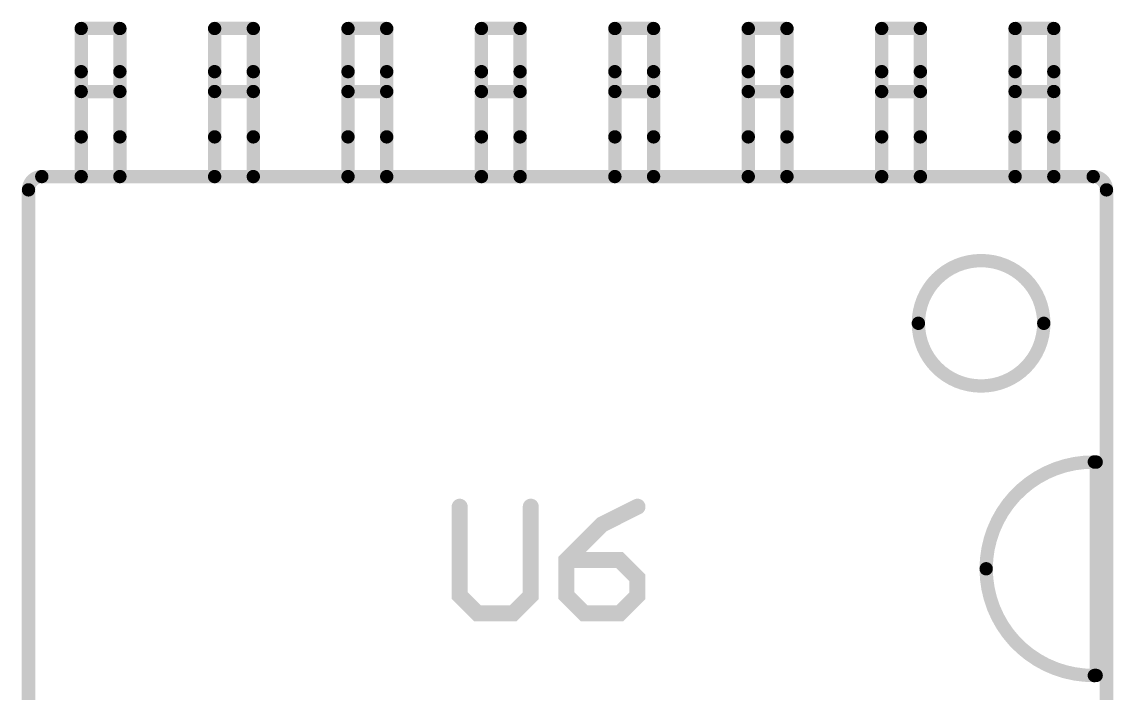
# Model space of a CAD drawing. Extents: x -4.2 to 14.8, y -3.5 to 8.8.
# Drawn here: x 0.7509 to 1.1599, y 2.8151 to 3.0667 of the extents above; entities that cross this region are included whole.
import ezdxf

# ---------------------------------------------------------------- set-up
doc = ezdxf.new("R2010")
doc.units = 0
doc.layers.add('2D_LINE_00', color=1, linetype='CONTINUOUS')

# ---------------------------------------------------------------- blocks, each defined once
blk = doc.blocks.new('SMOOTH_0$006')
at = {"const_width": 0.003}
blk.add_lwpolyline([(-0.0015, 0, 1), (0.0015, 0, 1)], format="xyb", close=True, dxfattribs=at)
blk = doc.blocks.new('DRAWING_4313')
at = {"layer": '2D_LINE_00', "const_width": 0.006}
blk.add_lwpolyline([(0, 0), (0, -0.03333), (0.00666, -0.03999), (0.01999, -0.03999), (0.02666, -0.03333), (0.02666, 0)], dxfattribs=at)
at = {"layer": '2D_LINE_00'}
for p in [(0, 0), (0.02666, 0), (0, -0.03333), (0.02666, -0.03333), (0.00666, -0.03999), (0.01999, -0.03999)]:
    blk.add_blockref('SMOOTH_0$006', p, dxfattribs=at)
blk = doc.blocks.new('DRAWING_4314')
at = {"layer": '2D_LINE_00', "const_width": 0.006}
blk.add_lwpolyline([(0, 0), (-0.01332, -0.00667), (-0.02665, -0.02), (-0.02665, -0.03333), (-0.01999, -0.03999), (-0.00666, -0.03999), (0, -0.03333), (0, -0.02666), (-0.00666, -0.02), (-0.02665, -0.02)], dxfattribs=at)
at = {"layer": '2D_LINE_00'}
for p in [(0, 0), (-0.01332, -0.00667), (-0.02665, -0.02), (-0.02665, -0.02), (-0.00666, -0.02), (0, -0.02666), (-0.02665, -0.03333), (0, -0.03333), (-0.01999, -0.03999), (-0.00666, -0.03999)]:
    blk.add_blockref('SMOOTH_0$006', p, dxfattribs=at)
blk = doc.blocks.new('SMOOTH_0$005')
at = {"const_width": 0.0025}
blk.add_lwpolyline([(-0.00125, 0, 1), (0.00125, 0, 1)], format="xyb", close=True, dxfattribs=at)
blk = doc.blocks.new('DRAWING_4353')
at = {"layer": '2D_LINE_00', "const_width": 0.005}
blk.add_lwpolyline([(0, 0, 0.418309), (-0.0406, -0.04)], format="xyb", dxfattribs=at)
at = {"layer": '2D_LINE_00'}
for p in [(0, 0), (-0.0406, -0.04)]:
    blk.add_blockref('SMOOTH_0$005', p, dxfattribs=at)
blk = doc.blocks.new('DRAWING_4354')
at = {"layer": '2D_LINE_00', "const_width": 0.005}
blk.add_lwpolyline([(0, 0, 0.41166), (-0.00498, 0.00498)], format="xyb", dxfattribs=at)
at = {"layer": '2D_LINE_00'}
for p in [(-0.00498, 0.00498), (0, 0)]:
    blk.add_blockref('SMOOTH_0$005', p, dxfattribs=at)
blk = doc.blocks.new('DRAWING_4355')
at = {"layer": '2D_LINE_00', "const_width": 0.005}
blk.add_lwpolyline([(0, 0, 1), (-0.047, 0)], format="xyb", dxfattribs=at)
at = {"layer": '2D_LINE_00'}
for p in [(-0.047, 0), (0, 0)]:
    blk.add_blockref('SMOOTH_0$005', p, dxfattribs=at)
blk = doc.blocks.new('DRAWING_4357')
at = {"layer": '2D_LINE_00', "const_width": 0.005}
blk.add_lwpolyline([(0, 0, 1), (0.047, 0)], format="xyb", dxfattribs=at)
at = {"layer": '2D_LINE_00'}
for p in [(0, 0), (0.047, 0)]:
    blk.add_blockref('SMOOTH_0$005', p, dxfattribs=at)
blk = doc.blocks.new('DRAWING_4358')
at = {"layer": '2D_LINE_00', "const_width": 0.005}
blk.add_lwpolyline([(0, 0, 0.418309), (0.0406, -0.03999)], format="xyb", dxfattribs=at)
at = {"layer": '2D_LINE_00'}
for p in [(0, 0), (0.0406, -0.03999)]:
    blk.add_blockref('SMOOTH_0$005', p, dxfattribs=at)
blk = doc.blocks.new('DRAWING_4359')
at = {"layer": '2D_LINE_00', "const_width": 0.005}
blk.add_lwpolyline([(0, 0, 0.41166), (-0.00498, -0.00498)], format="xyb", dxfattribs=at)
at = {"layer": '2D_LINE_00'}
for p in [(0, 0), (-0.00498, -0.00498)]:
    blk.add_blockref('SMOOTH_0$005', p, dxfattribs=at)
blk = doc.blocks.new('DRAWING_5086')
at = {"layer": '2D_LINE_00', "const_width": 0.005}
blk.add_lwpolyline([(0, 0), (0, 0.01618)], dxfattribs=at)
at = {"layer": '2D_LINE_00'}
for p in [(0, 0.01618), (0, 0)]:
    blk.add_blockref('SMOOTH_0$005', p, dxfattribs=at)
blk = doc.blocks.new('DRAWING_5087')
at = {"layer": '2D_LINE_00', "const_width": 0.005}
blk.add_lwpolyline([(0, 0), (0.0145, 0)], dxfattribs=at)
at = {"layer": '2D_LINE_00'}
for p in [(0, 0), (0.0145, 0)]:
    blk.add_blockref('SMOOTH_0$005', p, dxfattribs=at)
blk = doc.blocks.new('DRAWING_5088')
at = {"layer": '2D_LINE_00', "const_width": 0.005}
blk.add_lwpolyline([(0, 0), (0, 0.017)], dxfattribs=at)
at = {"layer": '2D_LINE_00'}
for p in [(0, 0.017), (0, 0)]:
    blk.add_blockref('SMOOTH_0$005', p, dxfattribs=at)
blk = doc.blocks.new('DRAWING_5089')
at = {"layer": '2D_LINE_00', "const_width": 0.005}
blk.add_lwpolyline([(0, 0), (0, 0.00744)], dxfattribs=at)
at = {"layer": '2D_LINE_00'}
for p in [(0, 0.00744), (0, 0)]:
    blk.add_blockref('SMOOTH_0$005', p, dxfattribs=at)
blk = doc.blocks.new('DRAWING_5090')
at = {"layer": '2D_LINE_00', "const_width": 0.005}
blk.add_lwpolyline([(0, 0), (0.0145, 0)], dxfattribs=at)
at = {"layer": '2D_LINE_00'}
for p in [(0, 0), (0.0145, 0)]:
    blk.add_blockref('SMOOTH_0$005', p, dxfattribs=at)
blk = doc.blocks.new('DRAWING_5091')
at = {"layer": '2D_LINE_00', "const_width": 0.005}
blk.add_lwpolyline([(0, 0), (0, 0.01488)], dxfattribs=at)
at = {"layer": '2D_LINE_00'}
for p in [(0, 0.01488), (0, 0)]:
    blk.add_blockref('SMOOTH_0$005', p, dxfattribs=at)
blk = doc.blocks.new('DRAWING_5092')
at = {"layer": '2D_LINE_00', "const_width": 0.005}
blk.add_lwpolyline([(0, 0), (0, 0.00744), (0, 0.02362)], dxfattribs=at)
at = {"layer": '2D_LINE_00'}
for p in [(0, 0.00744), (0, 0)]:
    blk.add_blockref('SMOOTH_0$005', p, dxfattribs=at)
blk = doc.blocks.new('DRAWING_5093')
at = {"layer": '2D_LINE_00', "const_width": 0.005}
blk.add_lwpolyline([(0, 0), (0.0145, 0)], dxfattribs=at)
at = {"layer": '2D_LINE_00'}
for p in [(0, 0), (0.0145, 0)]:
    blk.add_blockref('SMOOTH_0$005', p, dxfattribs=at)
blk = doc.blocks.new('DRAWING_5094')
at = {"layer": '2D_LINE_00', "const_width": 0.005}
blk.add_lwpolyline([(0, 0), (0, 0.01488)], dxfattribs=at)
at = {"layer": '2D_LINE_00'}
for p in [(0, 0.01488), (0, 0)]:
    blk.add_blockref('SMOOTH_0$005', p, dxfattribs=at)
blk = doc.blocks.new('DRAWING_5095')
at = {"layer": '2D_LINE_00', "const_width": 0.005}
blk.add_lwpolyline([(0, 0), (0, 0.017)], dxfattribs=at)
at = {"layer": '2D_LINE_00'}
for p in [(0, 0.017), (0, 0)]:
    blk.add_blockref('SMOOTH_0$005', p, dxfattribs=at)
blk = doc.blocks.new('DRAWING_5096')
at = {"layer": '2D_LINE_00', "const_width": 0.005}
blk.add_lwpolyline([(0, 0), (0, 0.01618)], dxfattribs=at)
at = {"layer": '2D_LINE_00'}
for p in [(0, 0.01618), (0, 0)]:
    blk.add_blockref('SMOOTH_0$005', p, dxfattribs=at)
blk = doc.blocks.new('DRAWING_5097')
at = {"layer": '2D_LINE_00', "const_width": 0.005}
blk.add_lwpolyline([(0, 0), (0.0145, 0)], dxfattribs=at)
at = {"layer": '2D_LINE_00'}
for p in [(0, 0), (0.0145, 0)]:
    blk.add_blockref('SMOOTH_0$005', p, dxfattribs=at)
blk = doc.blocks.new('DRAWING_5098')
at = {"layer": '2D_LINE_00', "const_width": 0.005}
blk.add_lwpolyline([(0, 0), (0, 0.017)], dxfattribs=at)
at = {"layer": '2D_LINE_00'}
for p in [(0, 0.017), (0, 0)]:
    blk.add_blockref('SMOOTH_0$005', p, dxfattribs=at)
blk = doc.blocks.new('DRAWING_5099')
at = {"layer": '2D_LINE_00', "const_width": 0.005}
blk.add_lwpolyline([(0, 0), (0, 0.00744)], dxfattribs=at)
at = {"layer": '2D_LINE_00'}
for p in [(0, 0.00744), (0, 0)]:
    blk.add_blockref('SMOOTH_0$005', p, dxfattribs=at)
blk = doc.blocks.new('DRAWING_5100')
at = {"layer": '2D_LINE_00', "const_width": 0.005}
blk.add_lwpolyline([(0, 0), (0.0145, 0)], dxfattribs=at)
at = {"layer": '2D_LINE_00'}
for p in [(0, 0), (0.0145, 0)]:
    blk.add_blockref('SMOOTH_0$005', p, dxfattribs=at)
blk = doc.blocks.new('DRAWING_5101')
at = {"layer": '2D_LINE_00', "const_width": 0.005}
blk.add_lwpolyline([(0, 0), (0, 0.01488)], dxfattribs=at)
at = {"layer": '2D_LINE_00'}
for p in [(0, 0.01488), (0, 0)]:
    blk.add_blockref('SMOOTH_0$005', p, dxfattribs=at)
blk = doc.blocks.new('DRAWING_5102')
at = {"layer": '2D_LINE_00', "const_width": 0.005}
blk.add_lwpolyline([(0, 0), (0, 0.00744), (0, 0.02362)], dxfattribs=at)
at = {"layer": '2D_LINE_00'}
for p in [(0, 0.00744), (0, 0)]:
    blk.add_blockref('SMOOTH_0$005', p, dxfattribs=at)
blk = doc.blocks.new('DRAWING_5103')
at = {"layer": '2D_LINE_00', "const_width": 0.005}
blk.add_lwpolyline([(0, 0), (0.0145, 0)], dxfattribs=at)
at = {"layer": '2D_LINE_00'}
for p in [(0, 0), (0.0145, 0)]:
    blk.add_blockref('SMOOTH_0$005', p, dxfattribs=at)
blk = doc.blocks.new('DRAWING_5104')
at = {"layer": '2D_LINE_00', "const_width": 0.005}
blk.add_lwpolyline([(0, 0), (0, 0.01488)], dxfattribs=at)
at = {"layer": '2D_LINE_00'}
for p in [(0, 0.01488), (0, 0)]:
    blk.add_blockref('SMOOTH_0$005', p, dxfattribs=at)
blk = doc.blocks.new('DRAWING_5105')
at = {"layer": '2D_LINE_00', "const_width": 0.005}
blk.add_lwpolyline([(0, 0), (0, 0.017)], dxfattribs=at)
at = {"layer": '2D_LINE_00'}
for p in [(0, 0.017), (0, 0)]:
    blk.add_blockref('SMOOTH_0$005', p, dxfattribs=at)
blk = doc.blocks.new('DRAWING_5106')
at = {"layer": '2D_LINE_00', "const_width": 0.005}
blk.add_lwpolyline([(0, 0), (0, 0.01618)], dxfattribs=at)
at = {"layer": '2D_LINE_00'}
for p in [(0, 0.01618), (0, 0)]:
    blk.add_blockref('SMOOTH_0$005', p, dxfattribs=at)
blk = doc.blocks.new('DRAWING_5107')
at = {"layer": '2D_LINE_00', "const_width": 0.005}
blk.add_lwpolyline([(0, 0), (0.0145, 0)], dxfattribs=at)
at = {"layer": '2D_LINE_00'}
for p in [(0, 0), (0.0145, 0)]:
    blk.add_blockref('SMOOTH_0$005', p, dxfattribs=at)
blk = doc.blocks.new('DRAWING_5108')
at = {"layer": '2D_LINE_00', "const_width": 0.005}
blk.add_lwpolyline([(0, 0), (0, 0.017)], dxfattribs=at)
at = {"layer": '2D_LINE_00'}
for p in [(0, 0.017), (0, 0)]:
    blk.add_blockref('SMOOTH_0$005', p, dxfattribs=at)
blk = doc.blocks.new('DRAWING_5109')
at = {"layer": '2D_LINE_00', "const_width": 0.005}
blk.add_lwpolyline([(0, 0), (0, 0.00744)], dxfattribs=at)
at = {"layer": '2D_LINE_00'}
for p in [(0, 0.00744), (0, 0)]:
    blk.add_blockref('SMOOTH_0$005', p, dxfattribs=at)
blk = doc.blocks.new('DRAWING_5110')
at = {"layer": '2D_LINE_00', "const_width": 0.005}
blk.add_lwpolyline([(0, 0), (0.0145, 0)], dxfattribs=at)
at = {"layer": '2D_LINE_00'}
for p in [(0, 0), (0.0145, 0)]:
    blk.add_blockref('SMOOTH_0$005', p, dxfattribs=at)
blk = doc.blocks.new('DRAWING_5111')
at = {"layer": '2D_LINE_00', "const_width": 0.005}
blk.add_lwpolyline([(0, 0), (0, 0.01488)], dxfattribs=at)
at = {"layer": '2D_LINE_00'}
for p in [(0, 0.01488), (0, 0)]:
    blk.add_blockref('SMOOTH_0$005', p, dxfattribs=at)
blk = doc.blocks.new('DRAWING_5112')
at = {"layer": '2D_LINE_00', "const_width": 0.005}
blk.add_lwpolyline([(0, 0), (0, 0.00744), (0, 0.02362)], dxfattribs=at)
at = {"layer": '2D_LINE_00'}
for p in [(0, 0.00744), (0, 0)]:
    blk.add_blockref('SMOOTH_0$005', p, dxfattribs=at)
blk = doc.blocks.new('DRAWING_5113')
at = {"layer": '2D_LINE_00', "const_width": 0.005}
blk.add_lwpolyline([(0, 0), (0.0145, 0)], dxfattribs=at)
at = {"layer": '2D_LINE_00'}
for p in [(0, 0), (0.0145, 0)]:
    blk.add_blockref('SMOOTH_0$005', p, dxfattribs=at)
blk = doc.blocks.new('DRAWING_5114')
at = {"layer": '2D_LINE_00', "const_width": 0.005}
blk.add_lwpolyline([(0, 0), (0, 0.01488)], dxfattribs=at)
at = {"layer": '2D_LINE_00'}
for p in [(0, 0.01488), (0, 0)]:
    blk.add_blockref('SMOOTH_0$005', p, dxfattribs=at)
blk = doc.blocks.new('DRAWING_5115')
at = {"layer": '2D_LINE_00', "const_width": 0.005}
blk.add_lwpolyline([(0, 0), (0, 0.017)], dxfattribs=at)
at = {"layer": '2D_LINE_00'}
for p in [(0, 0.017), (0, 0)]:
    blk.add_blockref('SMOOTH_0$005', p, dxfattribs=at)
blk = doc.blocks.new('DRAWING_5116')
at = {"layer": '2D_LINE_00', "const_width": 0.005}
blk.add_lwpolyline([(0, 0), (0, 0.01618)], dxfattribs=at)
at = {"layer": '2D_LINE_00'}
for p in [(0, 0.01618), (0, 0)]:
    blk.add_blockref('SMOOTH_0$005', p, dxfattribs=at)
blk = doc.blocks.new('DRAWING_5117')
at = {"layer": '2D_LINE_00', "const_width": 0.005}
blk.add_lwpolyline([(0, 0), (0.0145, 0)], dxfattribs=at)
at = {"layer": '2D_LINE_00'}
for p in [(0, 0), (0.0145, 0)]:
    blk.add_blockref('SMOOTH_0$005', p, dxfattribs=at)
blk = doc.blocks.new('DRAWING_5118')
at = {"layer": '2D_LINE_00', "const_width": 0.005}
blk.add_lwpolyline([(0, 0), (0, 0.017)], dxfattribs=at)
at = {"layer": '2D_LINE_00'}
for p in [(0, 0.017), (0, 0)]:
    blk.add_blockref('SMOOTH_0$005', p, dxfattribs=at)
blk = doc.blocks.new('DRAWING_5119')
at = {"layer": '2D_LINE_00', "const_width": 0.005}
blk.add_lwpolyline([(0, 0), (0, 0.00744)], dxfattribs=at)
at = {"layer": '2D_LINE_00'}
for p in [(0, 0.00744), (0, 0)]:
    blk.add_blockref('SMOOTH_0$005', p, dxfattribs=at)
blk = doc.blocks.new('DRAWING_5120')
at = {"layer": '2D_LINE_00', "const_width": 0.005}
blk.add_lwpolyline([(0, 0), (0.0145, 0)], dxfattribs=at)
at = {"layer": '2D_LINE_00'}
for p in [(0, 0), (0.0145, 0)]:
    blk.add_blockref('SMOOTH_0$005', p, dxfattribs=at)
blk = doc.blocks.new('DRAWING_5121')
at = {"layer": '2D_LINE_00', "const_width": 0.005}
blk.add_lwpolyline([(0, 0), (0, 0.01488)], dxfattribs=at)
at = {"layer": '2D_LINE_00'}
for p in [(0, 0.01488), (0, 0)]:
    blk.add_blockref('SMOOTH_0$005', p, dxfattribs=at)
blk = doc.blocks.new('DRAWING_5122')
at = {"layer": '2D_LINE_00', "const_width": 0.005}
blk.add_lwpolyline([(0, 0), (0, 0.00744), (0, 0.02362)], dxfattribs=at)
at = {"layer": '2D_LINE_00'}
for p in [(0, 0.00744), (0, 0)]:
    blk.add_blockref('SMOOTH_0$005', p, dxfattribs=at)
blk = doc.blocks.new('DRAWING_5123')
at = {"layer": '2D_LINE_00', "const_width": 0.005}
blk.add_lwpolyline([(0, 0), (0.0145, 0)], dxfattribs=at)
at = {"layer": '2D_LINE_00'}
for p in [(0, 0), (0.0145, 0)]:
    blk.add_blockref('SMOOTH_0$005', p, dxfattribs=at)
blk = doc.blocks.new('DRAWING_5124')
at = {"layer": '2D_LINE_00', "const_width": 0.005}
blk.add_lwpolyline([(0, 0), (0, 0.01488)], dxfattribs=at)
at = {"layer": '2D_LINE_00'}
for p in [(0, 0.01488), (0, 0)]:
    blk.add_blockref('SMOOTH_0$005', p, dxfattribs=at)
blk = doc.blocks.new('DRAWING_5125')
at = {"layer": '2D_LINE_00', "const_width": 0.005}
blk.add_lwpolyline([(0, 0), (0, 0.017)], dxfattribs=at)
at = {"layer": '2D_LINE_00'}
for p in [(0, 0.017), (0, 0)]:
    blk.add_blockref('SMOOTH_0$005', p, dxfattribs=at)
blk = doc.blocks.new('DRAWING_5126')
at = {"layer": '2D_LINE_00', "const_width": 0.005}
blk.add_lwpolyline([(0, 0), (0, 0.01618)], dxfattribs=at)
at = {"layer": '2D_LINE_00'}
for p in [(0, 0.01618), (0, 0)]:
    blk.add_blockref('SMOOTH_0$005', p, dxfattribs=at)
blk = doc.blocks.new('DRAWING_5127')
at = {"layer": '2D_LINE_00', "const_width": 0.005}
blk.add_lwpolyline([(0, 0), (0.0145, 0)], dxfattribs=at)
at = {"layer": '2D_LINE_00'}
for p in [(0, 0), (0.0145, 0)]:
    blk.add_blockref('SMOOTH_0$005', p, dxfattribs=at)
blk = doc.blocks.new('DRAWING_5128')
at = {"layer": '2D_LINE_00', "const_width": 0.005}
blk.add_lwpolyline([(0, 0), (0, 0.017)], dxfattribs=at)
at = {"layer": '2D_LINE_00'}
for p in [(0, 0.017), (0, 0)]:
    blk.add_blockref('SMOOTH_0$005', p, dxfattribs=at)
blk = doc.blocks.new('DRAWING_5129')
at = {"layer": '2D_LINE_00', "const_width": 0.005}
blk.add_lwpolyline([(0, 0), (0, 0.00744)], dxfattribs=at)
at = {"layer": '2D_LINE_00'}
for p in [(0, 0.00744), (0, 0)]:
    blk.add_blockref('SMOOTH_0$005', p, dxfattribs=at)
blk = doc.blocks.new('DRAWING_5130')
at = {"layer": '2D_LINE_00', "const_width": 0.005}
blk.add_lwpolyline([(0, 0), (0.0145, 0)], dxfattribs=at)
at = {"layer": '2D_LINE_00'}
for p in [(0, 0), (0.0145, 0)]:
    blk.add_blockref('SMOOTH_0$005', p, dxfattribs=at)
blk = doc.blocks.new('DRAWING_5131')
at = {"layer": '2D_LINE_00', "const_width": 0.005}
blk.add_lwpolyline([(0, 0), (0, 0.01488)], dxfattribs=at)
at = {"layer": '2D_LINE_00'}
for p in [(0, 0.01488), (0, 0)]:
    blk.add_blockref('SMOOTH_0$005', p, dxfattribs=at)
blk = doc.blocks.new('DRAWING_5132')
at = {"layer": '2D_LINE_00', "const_width": 0.005}
blk.add_lwpolyline([(0, 0), (0, 0.00744), (0, 0.02362)], dxfattribs=at)
at = {"layer": '2D_LINE_00'}
for p in [(0, 0.00744), (0, 0)]:
    blk.add_blockref('SMOOTH_0$005', p, dxfattribs=at)
blk = doc.blocks.new('DRAWING_5133')
at = {"layer": '2D_LINE_00', "const_width": 0.005}
blk.add_lwpolyline([(0, 0), (0.0145, 0)], dxfattribs=at)
at = {"layer": '2D_LINE_00'}
for p in [(0, 0), (0.0145, 0)]:
    blk.add_blockref('SMOOTH_0$005', p, dxfattribs=at)
blk = doc.blocks.new('DRAWING_5134')
at = {"layer": '2D_LINE_00', "const_width": 0.005}
blk.add_lwpolyline([(0, 0), (0, 0.01488)], dxfattribs=at)
at = {"layer": '2D_LINE_00'}
for p in [(0, 0.01488), (0, 0)]:
    blk.add_blockref('SMOOTH_0$005', p, dxfattribs=at)
blk = doc.blocks.new('DRAWING_5135')
at = {"layer": '2D_LINE_00', "const_width": 0.005}
blk.add_lwpolyline([(0, 0), (0, 0.017)], dxfattribs=at)
at = {"layer": '2D_LINE_00'}
for p in [(0, 0.017), (0, 0)]:
    blk.add_blockref('SMOOTH_0$005', p, dxfattribs=at)
blk = doc.blocks.new('DRAWING_5136')
at = {"layer": '2D_LINE_00', "const_width": 0.005}
blk.add_lwpolyline([(0, 0), (0, 0.01618)], dxfattribs=at)
at = {"layer": '2D_LINE_00'}
for p in [(0, 0.01618), (0, 0)]:
    blk.add_blockref('SMOOTH_0$005', p, dxfattribs=at)
blk = doc.blocks.new('DRAWING_5137')
at = {"layer": '2D_LINE_00', "const_width": 0.005}
blk.add_lwpolyline([(0, 0), (0.0145, 0)], dxfattribs=at)
at = {"layer": '2D_LINE_00'}
for p in [(0, 0), (0.0145, 0)]:
    blk.add_blockref('SMOOTH_0$005', p, dxfattribs=at)
blk = doc.blocks.new('DRAWING_5138')
at = {"layer": '2D_LINE_00', "const_width": 0.005}
blk.add_lwpolyline([(0, 0), (0, 0.017)], dxfattribs=at)
at = {"layer": '2D_LINE_00'}
for p in [(0, 0.017), (0, 0)]:
    blk.add_blockref('SMOOTH_0$005', p, dxfattribs=at)
blk = doc.blocks.new('DRAWING_5139')
at = {"layer": '2D_LINE_00', "const_width": 0.005}
blk.add_lwpolyline([(0, 0), (0, 0.00744)], dxfattribs=at)
at = {"layer": '2D_LINE_00'}
for p in [(0, 0.00744), (0, 0)]:
    blk.add_blockref('SMOOTH_0$005', p, dxfattribs=at)
blk = doc.blocks.new('DRAWING_5140')
at = {"layer": '2D_LINE_00', "const_width": 0.005}
blk.add_lwpolyline([(0, 0), (0.0145, 0)], dxfattribs=at)
at = {"layer": '2D_LINE_00'}
for p in [(0, 0), (0.0145, 0)]:
    blk.add_blockref('SMOOTH_0$005', p, dxfattribs=at)
blk = doc.blocks.new('DRAWING_5141')
at = {"layer": '2D_LINE_00', "const_width": 0.005}
blk.add_lwpolyline([(0, 0), (0, 0.01488)], dxfattribs=at)
at = {"layer": '2D_LINE_00'}
for p in [(0, 0.01488), (0, 0)]:
    blk.add_blockref('SMOOTH_0$005', p, dxfattribs=at)
blk = doc.blocks.new('DRAWING_5142')
at = {"layer": '2D_LINE_00', "const_width": 0.005}
blk.add_lwpolyline([(0, 0), (0, 0.00744), (0, 0.02362)], dxfattribs=at)
at = {"layer": '2D_LINE_00'}
for p in [(0, 0.00744), (0, 0)]:
    blk.add_blockref('SMOOTH_0$005', p, dxfattribs=at)
blk = doc.blocks.new('DRAWING_5143')
at = {"layer": '2D_LINE_00', "const_width": 0.005}
blk.add_lwpolyline([(0, 0), (0.0145, 0)], dxfattribs=at)
at = {"layer": '2D_LINE_00'}
for p in [(0, 0), (0.0145, 0)]:
    blk.add_blockref('SMOOTH_0$005', p, dxfattribs=at)
blk = doc.blocks.new('DRAWING_5144')
at = {"layer": '2D_LINE_00', "const_width": 0.005}
blk.add_lwpolyline([(0, 0), (0, 0.01488)], dxfattribs=at)
at = {"layer": '2D_LINE_00'}
for p in [(0, 0.01488), (0, 0)]:
    blk.add_blockref('SMOOTH_0$005', p, dxfattribs=at)
blk = doc.blocks.new('DRAWING_5145')
at = {"layer": '2D_LINE_00', "const_width": 0.005}
blk.add_lwpolyline([(0, 0), (0, 0.017)], dxfattribs=at)
at = {"layer": '2D_LINE_00'}
for p in [(0, 0.017), (0, 0)]:
    blk.add_blockref('SMOOTH_0$005', p, dxfattribs=at)
blk = doc.blocks.new('DRAWING_5146')
at = {"layer": '2D_LINE_00', "const_width": 0.005}
blk.add_lwpolyline([(0, 0), (0, 0.01618)], dxfattribs=at)
at = {"layer": '2D_LINE_00'}
for p in [(0, 0.01618), (0, 0)]:
    blk.add_blockref('SMOOTH_0$005', p, dxfattribs=at)
blk = doc.blocks.new('DRAWING_5147')
at = {"layer": '2D_LINE_00', "const_width": 0.005}
blk.add_lwpolyline([(0, 0), (0.0145, 0)], dxfattribs=at)
at = {"layer": '2D_LINE_00'}
for p in [(0, 0), (0.0145, 0)]:
    blk.add_blockref('SMOOTH_0$005', p, dxfattribs=at)
blk = doc.blocks.new('DRAWING_5148')
at = {"layer": '2D_LINE_00', "const_width": 0.005}
blk.add_lwpolyline([(0, 0), (0, 0.017)], dxfattribs=at)
at = {"layer": '2D_LINE_00'}
for p in [(0, 0.017), (0, 0)]:
    blk.add_blockref('SMOOTH_0$005', p, dxfattribs=at)
blk = doc.blocks.new('DRAWING_5149')
at = {"layer": '2D_LINE_00', "const_width": 0.005}
blk.add_lwpolyline([(0, 0), (0, 0.00744)], dxfattribs=at)
at = {"layer": '2D_LINE_00'}
for p in [(0, 0.00744), (0, 0)]:
    blk.add_blockref('SMOOTH_0$005', p, dxfattribs=at)
blk = doc.blocks.new('DRAWING_5150')
at = {"layer": '2D_LINE_00', "const_width": 0.005}
blk.add_lwpolyline([(0, 0), (0.0145, 0)], dxfattribs=at)
at = {"layer": '2D_LINE_00'}
for p in [(0, 0), (0.0145, 0)]:
    blk.add_blockref('SMOOTH_0$005', p, dxfattribs=at)
blk = doc.blocks.new('DRAWING_5151')
at = {"layer": '2D_LINE_00', "const_width": 0.005}
blk.add_lwpolyline([(0, 0), (0, 0.01488)], dxfattribs=at)
at = {"layer": '2D_LINE_00'}
for p in [(0, 0.01488), (0, 0)]:
    blk.add_blockref('SMOOTH_0$005', p, dxfattribs=at)
blk = doc.blocks.new('DRAWING_5152')
at = {"layer": '2D_LINE_00', "const_width": 0.005}
blk.add_lwpolyline([(0, 0), (0, 0.00744), (0, 0.02362)], dxfattribs=at)
at = {"layer": '2D_LINE_00'}
for p in [(0, 0.00744), (0, 0)]:
    blk.add_blockref('SMOOTH_0$005', p, dxfattribs=at)
blk = doc.blocks.new('DRAWING_5153')
at = {"layer": '2D_LINE_00', "const_width": 0.005}
blk.add_lwpolyline([(0, 0), (0.0145, 0)], dxfattribs=at)
at = {"layer": '2D_LINE_00'}
for p in [(0, 0), (0.0145, 0)]:
    blk.add_blockref('SMOOTH_0$005', p, dxfattribs=at)
blk = doc.blocks.new('DRAWING_5154')
at = {"layer": '2D_LINE_00', "const_width": 0.005}
blk.add_lwpolyline([(0, 0), (0, 0.01488)], dxfattribs=at)
at = {"layer": '2D_LINE_00'}
for p in [(0, 0.01488), (0, 0)]:
    blk.add_blockref('SMOOTH_0$005', p, dxfattribs=at)
blk = doc.blocks.new('DRAWING_5155')
at = {"layer": '2D_LINE_00', "const_width": 0.005}
blk.add_lwpolyline([(0, 0), (0, 0.017)], dxfattribs=at)
at = {"layer": '2D_LINE_00'}
for p in [(0, 0.017), (0, 0)]:
    blk.add_blockref('SMOOTH_0$005', p, dxfattribs=at)
blk = doc.blocks.new('DRAWING_5156')
at = {"layer": '2D_LINE_00', "const_width": 0.005}
blk.add_lwpolyline([(0, 0), (0, 0.01618)], dxfattribs=at)
at = {"layer": '2D_LINE_00'}
for p in [(0, 0.01618), (0, 0)]:
    blk.add_blockref('SMOOTH_0$005', p, dxfattribs=at)
blk = doc.blocks.new('DRAWING_5157')
at = {"layer": '2D_LINE_00', "const_width": 0.005}
blk.add_lwpolyline([(0, 0), (0.0145, 0)], dxfattribs=at)
at = {"layer": '2D_LINE_00'}
for p in [(0, 0), (0.0145, 0)]:
    blk.add_blockref('SMOOTH_0$005', p, dxfattribs=at)
blk = doc.blocks.new('DRAWING_5158')
at = {"layer": '2D_LINE_00', "const_width": 0.005}
blk.add_lwpolyline([(0, 0), (0, 0.017)], dxfattribs=at)
at = {"layer": '2D_LINE_00'}
for p in [(0, 0.017), (0, 0)]:
    blk.add_blockref('SMOOTH_0$005', p, dxfattribs=at)
blk = doc.blocks.new('DRAWING_5159')
at = {"layer": '2D_LINE_00', "const_width": 0.005}
blk.add_lwpolyline([(0, 0), (0, 0.00744)], dxfattribs=at)
at = {"layer": '2D_LINE_00'}
for p in [(0, 0.00744), (0, 0)]:
    blk.add_blockref('SMOOTH_0$005', p, dxfattribs=at)
blk = doc.blocks.new('DRAWING_5160')
at = {"layer": '2D_LINE_00', "const_width": 0.005}
blk.add_lwpolyline([(0, 0), (0.0145, 0)], dxfattribs=at)
at = {"layer": '2D_LINE_00'}
for p in [(0, 0), (0.0145, 0)]:
    blk.add_blockref('SMOOTH_0$005', p, dxfattribs=at)
blk = doc.blocks.new('DRAWING_5161')
at = {"layer": '2D_LINE_00', "const_width": 0.005}
blk.add_lwpolyline([(0, 0), (0, 0.01488)], dxfattribs=at)
at = {"layer": '2D_LINE_00'}
for p in [(0, 0.01488), (0, 0)]:
    blk.add_blockref('SMOOTH_0$005', p, dxfattribs=at)
blk = doc.blocks.new('DRAWING_5162')
at = {"layer": '2D_LINE_00', "const_width": 0.005}
blk.add_lwpolyline([(0, 0), (0, 0.00744), (0, 0.02362)], dxfattribs=at)
at = {"layer": '2D_LINE_00'}
for p in [(0, 0.00744), (0, 0)]:
    blk.add_blockref('SMOOTH_0$005', p, dxfattribs=at)
blk = doc.blocks.new('DRAWING_5163')
at = {"layer": '2D_LINE_00', "const_width": 0.005}
blk.add_lwpolyline([(0, 0), (0.0145, 0)], dxfattribs=at)
at = {"layer": '2D_LINE_00'}
for p in [(0, 0), (0.0145, 0)]:
    blk.add_blockref('SMOOTH_0$005', p, dxfattribs=at)
blk = doc.blocks.new('DRAWING_5164')
at = {"layer": '2D_LINE_00', "const_width": 0.005}
blk.add_lwpolyline([(0, 0), (0, 0.01488)], dxfattribs=at)
at = {"layer": '2D_LINE_00'}
for p in [(0, 0.01488), (0, 0)]:
    blk.add_blockref('SMOOTH_0$005', p, dxfattribs=at)
blk = doc.blocks.new('DRAWING_5165')
at = {"layer": '2D_LINE_00', "const_width": 0.005}
blk.add_lwpolyline([(0, 0), (0, 0.017)], dxfattribs=at)
at = {"layer": '2D_LINE_00'}
for p in [(0, 0.017), (0, 0)]:
    blk.add_blockref('SMOOTH_0$005', p, dxfattribs=at)
blk = doc.blocks.new('DRAWING_5166')
at = {"layer": '2D_LINE_00', "const_width": 0.005}
blk.add_lwpolyline([(0, 0), (0.00008, -0.00004), (0.00069, -0.00005)], dxfattribs=at)
at = {"layer": '2D_LINE_00'}
for p in [(0, 0), (0.00008, -0.00004), (0.00069, -0.00005)]:
    blk.add_blockref('SMOOTH_0$005', p, dxfattribs=at)
blk = doc.blocks.new('DRAWING_5167')
at = {"layer": '2D_LINE_00', "const_width": 0.005}
blk.add_lwpolyline([(0, 0), (0, 0.28403)], dxfattribs=at)
at = {"layer": '2D_LINE_00'}
for p in [(0, 0.28403), (0, 0)]:
    blk.add_blockref('SMOOTH_0$005', p, dxfattribs=at)
blk = doc.blocks.new('DRAWING_5168')
at = {"layer": '2D_LINE_00', "const_width": 0.005}
blk.add_lwpolyline([(0, 0), (0, 0.28403)], dxfattribs=at)
at = {"layer": '2D_LINE_00'}
for p in [(0, 0.28403), (0, 0)]:
    blk.add_blockref('SMOOTH_0$005', p, dxfattribs=at)
blk = doc.blocks.new('DRAWING_5169')
at = {"layer": '2D_LINE_00', "const_width": 0.005}
blk.add_lwpolyline([(0, 0), (0.00061, 0.00001)], dxfattribs=at)
at = {"layer": '2D_LINE_00'}
for p in [(0, 0), (0.00061, 0.00001)]:
    blk.add_blockref('SMOOTH_0$005', p, dxfattribs=at)
blk = doc.blocks.new('DRAWING_5170')
at = {"layer": '2D_LINE_00', "const_width": 0.005}
blk.add_lwpolyline([(0, 0), (0.39404, 0)], dxfattribs=at)
at = {"layer": '2D_LINE_00'}
for p in [(0, 0), (0.39404, 0)]:
    blk.add_blockref('SMOOTH_0$005', p, dxfattribs=at)
blk = doc.blocks.new('DRAWING_5172')
at = {"layer": '2D_LINE_00', "const_width": 0.005}
blk.add_lwpolyline([(0, 0), (0.00008, 0.00004)], dxfattribs=at)
at = {"layer": '2D_LINE_00'}
for p in [(0, 0), (0.00008, 0.00004)]:
    blk.add_blockref('SMOOTH_0$005', p, dxfattribs=at)
blk = doc.blocks.new('DRAWING_5173')
at = {"layer": '2D_LINE_00', "const_width": 0.005}
blk.add_lwpolyline([(0, 0), (0, 0.07997)], dxfattribs=at)
at = {"layer": '2D_LINE_00'}
for p in [(0, 0.07997), (0, 0)]:
    blk.add_blockref('SMOOTH_0$005', p, dxfattribs=at)

msp = doc.modelspace()

# ---------------------------------------------------------------- block references
for name, p in [('DRAWING_5156', (0.77316, 3.04805)), ('DRAWING_5163', (0.77316, 3.06423)), ('DRAWING_5162', (0.78766, 3.04061)), ('DRAWING_5146', (0.82316, 3.04805)), ('DRAWING_5153', (0.82316, 3.06423)), ('DRAWING_5152', (0.83766, 3.04061)), ('DRAWING_5136', (0.87316, 3.04805)), ('DRAWING_5143', (0.87316, 3.06423)), ('DRAWING_5142', (0.88766, 3.04061)), ('DRAWING_5126', (0.92316, 3.04805)), ('DRAWING_5133', (0.92316, 3.06423)), ('DRAWING_5132', (0.93766, 3.04061)), ('DRAWING_5116', (0.97316, 3.04805)), ('DRAWING_5123', (0.97316, 3.06423)), ('DRAWING_5122', (0.98766, 3.04061)), ('DRAWING_5106', (1.02316, 3.04805)), ('DRAWING_5113', (1.02316, 3.06423)), ('DRAWING_5112', (1.03766, 3.04061)), ('DRAWING_5096', (1.07316, 3.04805)), ('DRAWING_5103', (1.07316, 3.06423)), ('DRAWING_5102', (1.08766, 3.04061)), ('DRAWING_5086', (1.12316, 3.04805)), ('DRAWING_5093', (1.12316, 3.06423)), ('DRAWING_5092', (1.13766, 3.04061)), ('DRAWING_5159', (0.77316, 3.04061)), ('DRAWING_5149', (0.82316, 3.04061)), ('DRAWING_5139', (0.87316, 3.04061)), ('DRAWING_5129', (0.92316, 3.04061)), ('DRAWING_5119', (0.97316, 3.04061)), ('DRAWING_5109', (1.02316, 3.04061)), ('DRAWING_5099', (1.07316, 3.04061)), ('DRAWING_5089', (1.12316, 3.04061)), ('DRAWING_5160', (0.77316, 3.04061)), ('DRAWING_5165', (0.77316, 3.02361)), ('DRAWING_5158', (0.78766, 3.02361)), ('DRAWING_5150', (0.82316, 3.04061)), ('DRAWING_5155', (0.82316, 3.02361)), ('DRAWING_5148', (0.83766, 3.02361)), ('DRAWING_5140', (0.87316, 3.04061)), ('DRAWING_5145', (0.87316, 3.02361)), ('DRAWING_5138', (0.88766, 3.02361)), ('DRAWING_5130', (0.92316, 3.04061)), ('DRAWING_5135', (0.92316, 3.02361)), ('DRAWING_5128', (0.93766, 3.02361)), ('DRAWING_5120', (0.97316, 3.04061)), ('DRAWING_5125', (0.97316, 3.02361)), ('DRAWING_5118', (0.98766, 3.02361)), ('DRAWING_5110', (1.02316, 3.04061)), ('DRAWING_5115', (1.02316, 3.02361)), ('DRAWING_5108', (1.03766, 3.02361)), ('DRAWING_5100', (1.07316, 3.04061)), ('DRAWING_5105', (1.07316, 3.02361)), ('DRAWING_5098', (1.08766, 3.02361)), ('DRAWING_5090', (1.12316, 3.04061)), ('DRAWING_5095', (1.12316, 3.02361)), ('DRAWING_5088', (1.13766, 3.02361)), ('DRAWING_5161', (0.77316, 3.00873)), ('DRAWING_5164', (0.78766, 3.00873)), ('DRAWING_5151', (0.82316, 3.00873)), ('DRAWING_5154', (0.83766, 3.00873)), ('DRAWING_5141', (0.87316, 3.00873)), ('DRAWING_5144', (0.88766, 3.00873)), ('DRAWING_5131', (0.92316, 3.00873)), ('DRAWING_5134', (0.93766, 3.00873)), ('DRAWING_5121', (0.97316, 3.00873)), ('DRAWING_5124', (0.98766, 3.00873)), ('DRAWING_5111', (1.02316, 3.00873)), ('DRAWING_5114', (1.03766, 3.00873)), ('DRAWING_5101', (1.07316, 3.00873)), ('DRAWING_5104', (1.08766, 3.00873)), ('DRAWING_5091', (1.12316, 3.00873)), ('DRAWING_5094', (1.13766, 3.00873)), ('DRAWING_4359', (0.75839, 3.00873)), ('DRAWING_5170', (0.75839, 3.00873)), ('DRAWING_5157', (0.77316, 3.00873)), ('DRAWING_5147', (0.82316, 3.00873)), ('DRAWING_5137', (0.87316, 3.00873)), ('DRAWING_5127', (0.92316, 3.00873)), ('DRAWING_5117', (0.97316, 3.00873)), ('DRAWING_5107', (1.02316, 3.00873)), ('DRAWING_5097', (1.07316, 3.00873)), ('DRAWING_5087', (1.12316, 3.00873)), ('DRAWING_4354', (1.15741, 3.00375)), ('DRAWING_5168', (0.75341, 2.71972)), ('DRAWING_5167', (1.15741, 2.71972)), ('DRAWING_4355', (1.13391, 2.95373)), ('DRAWING_4357', (1.08691, 2.95373)), ('DRAWING_4353', (1.15291, 2.90173)), ('DRAWING_5166', (1.15285, 2.90177)), ('DRAWING_5173', (1.15354, 2.82175)), ('DRAWING_4313', (0.915, 2.88499)), ('DRAWING_4314', (0.98164, 2.88499)), ('DRAWING_4358', (1.11231, 2.86173)), ('DRAWING_5172', (1.15285, 2.8217)), ('DRAWING_5169', (1.15293, 2.82174))]:
    msp.add_blockref(name, p)

doc.saveas('drawing.dxf')
